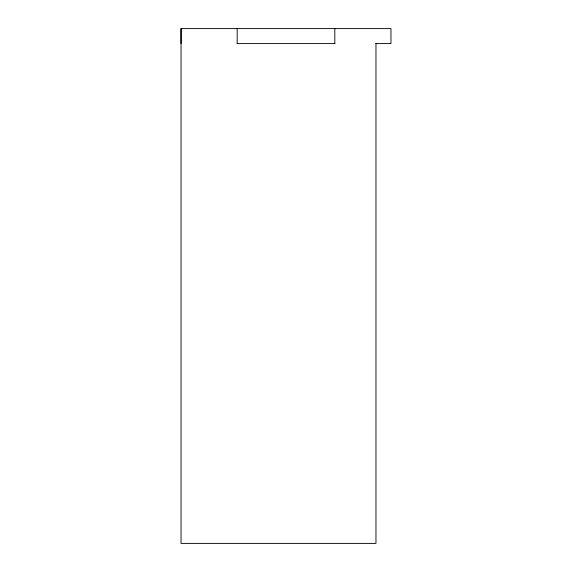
<?xml version="1.0" encoding="UTF-8"?>
<svg xmlns="http://www.w3.org/2000/svg" width="572" height="572" viewBox="0 0 572 572"><rect width="100%" height="100%" fill="white"/><g stroke="black" fill="none" stroke-linecap="round" stroke-linejoin="round"><path stroke-width="0.86" d="M375.775 43.594L390.962 43.594L390.962 28.6L181.038 28.6L181.038 543.4L375.968 543.4L375.968 43.594M237.18 43.594L237.18 28.6M237.051 43.594L334.949 43.594M334.82 28.6L334.82 43.594M181.038 28.6L181.038 43.594"/></g></svg>
